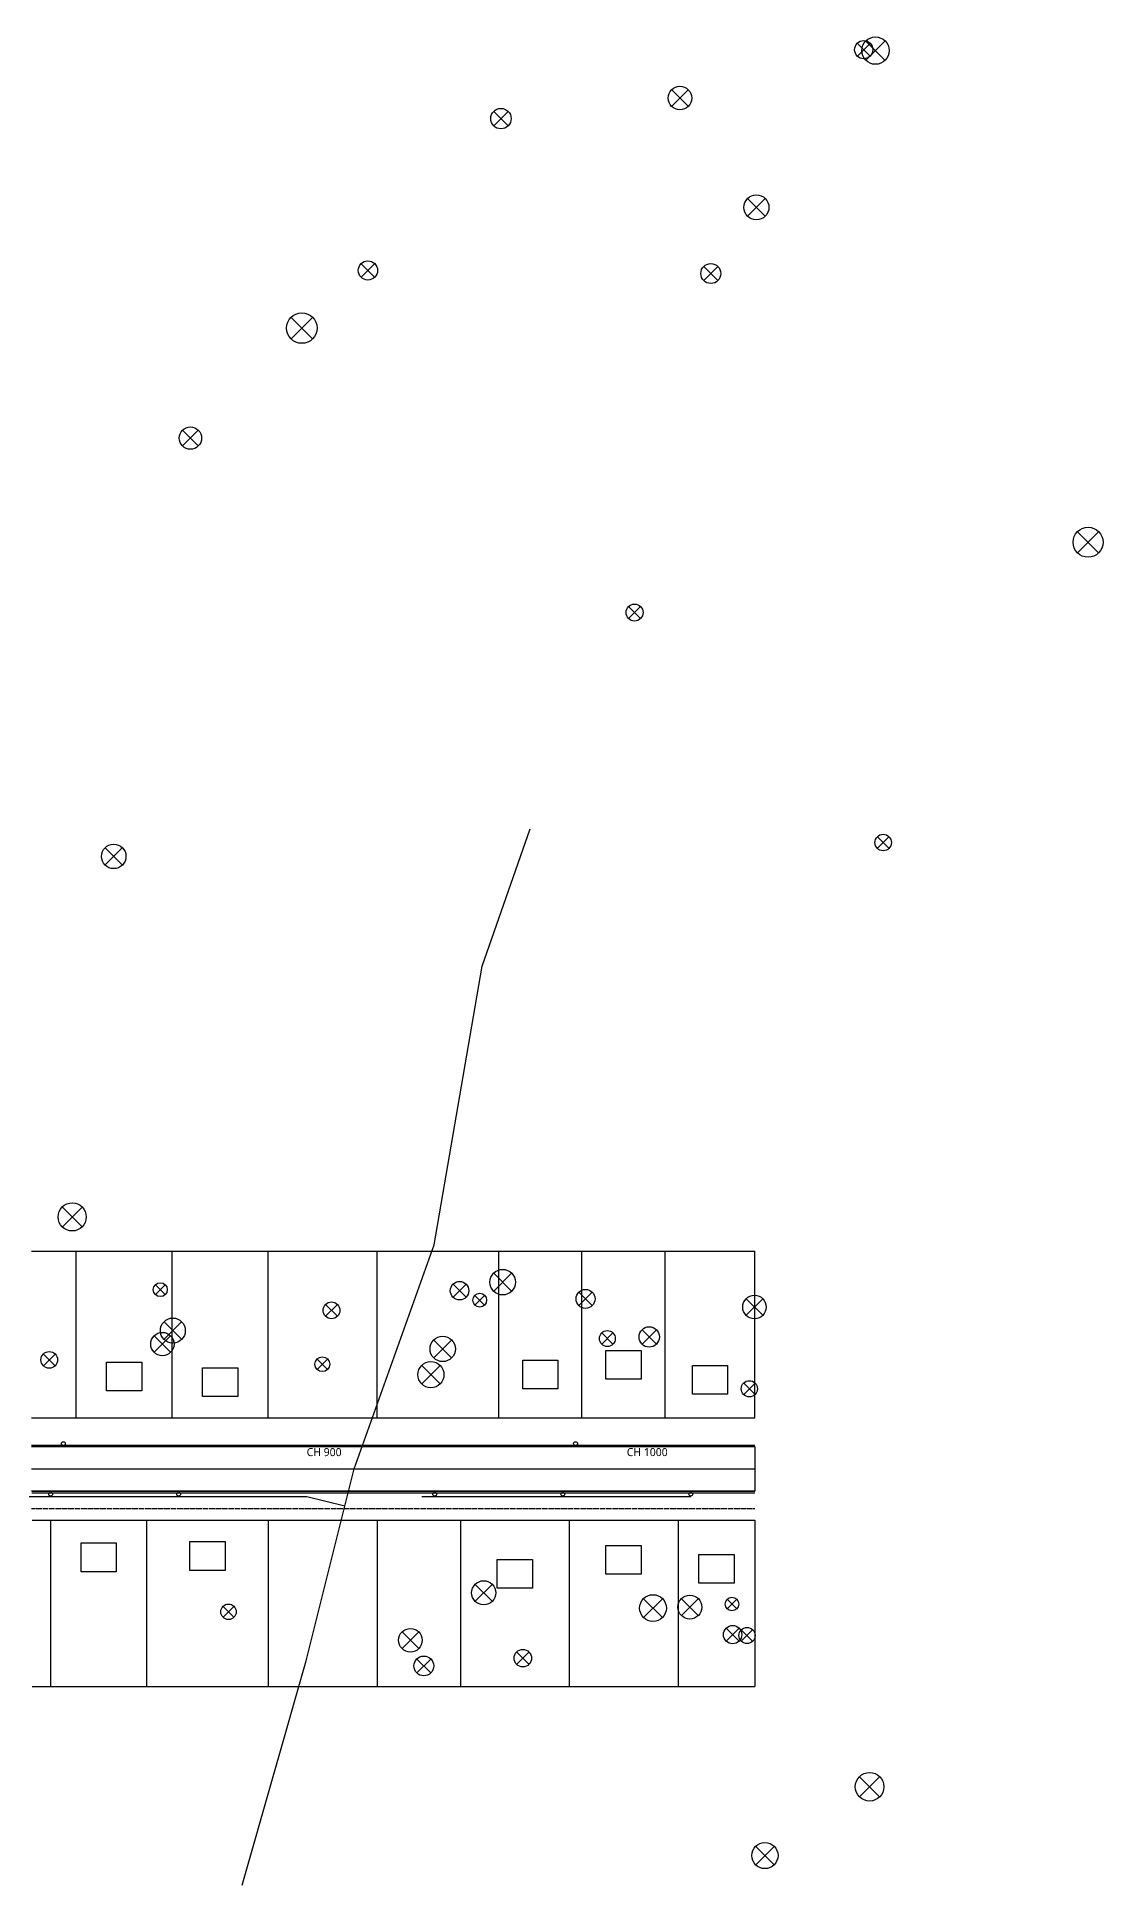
# Model space of a CAD drawing. Header units: metres. Extents: x 21 to 1014, y 0 to 577.
# Drawn here: x 681 to 1014, y 0 to 577 of the extents above; entities that cross this region are included whole.
import ezdxf

# ---------------------------------------------------------------- set-up
doc = ezdxf.new("R2010")
doc.units = ezdxf.units.M
doc.linetypes.add('CENTER', pattern=[5.08, 3.175, -0.635, 0.635, -0.635])
doc.linetypes.add('DASHED', pattern=[1.524, 1.27, -0.254])
for name, color, linetype in [('C-ANNO', 7, 'CONTINUOUS'), ('C-BLDG', 9, 'CONTINUOUS'), ('C-CREEK', 150, 'CONTINUOUS'), ('C-DRAIN', 5, 'CONTINUOUS'), ('C-PROP-CADASTRE', 4, 'CONTINUOUS'), ('C-ROAD-CL', 1, 'CENTER'), ('C-ROAD-KERB', 7, 'CONTINUOUS'), ('C-ROAD-PAVE', 8, 'CONTINUOUS'), ('C-VEG-TREE', 3, 'CONTINUOUS'), ('C-WATR', 140, 'DASHED')]:
    doc.layers.add(name, color=color, linetype=linetype)
doc.styles.add('OpenSans', font='OpenSans-Regular.ttf')

# ---------------------------------------------------------------- blocks, each defined once
blk = doc.blocks.new('TREE')
for p, q in [((-0.7, -0.7), (0.7, 0.7)), ((-0.7, 0.7), (0.7, -0.7))]:
    blk.add_line(p, q)
blk.add_circle((0, 0), 1)

msp = doc.modelspace()

# ---------------------------------------------------------------- linework, layer by layer
at = {"layer": 'C-BLDG'}
for points in [[(702.67703, 163.36726), (713.67703, 163.36726), (713.67703, 154.36726), (702.67703, 154.36726)], [(832.67703, 163.96031), (843.67703, 163.96031), (843.67703, 154.96031), (832.67703, 154.96031)], [(858.67703, 167.03709), (869.67703, 167.03709), (869.67703, 158.03709), (858.67703, 158.03709)], [(885.67703, 162.30758), (896.67703, 162.30758), (896.67703, 153.30758), (885.67703, 153.30758)], [(732.67703, 161.5909), (743.67703, 161.5909), (743.67703, 152.5909), (732.67703, 152.5909)], [(694.67703, 106.87696), (705.67703, 106.87696), (705.67703, 97.87696), (694.67703, 97.87696)], [(728.67703, 107.26782), (739.67703, 107.26782), (739.67703, 98.26782), (728.67703, 98.26782)], [(858.67703, 106.06956), (869.67703, 106.06956), (869.67703, 97.06956), (858.67703, 97.06956)], [(824.67703, 101.72391), (835.67703, 101.72391), (835.67703, 92.72391), (824.67703, 92.72391)], [(887.67703, 103.27252), (898.67703, 103.27252), (898.67703, 94.27252), (887.67703, 94.27252)]]:
    msp.add_lwpolyline(points, close=True, dxfattribs=at)
at = {"layer": 'C-CREEK'}
msp.add_lwpolyline([(745, 0), (765, 70), (780, 130), (805, 200), (820, 287), (835, 330)], dxfattribs=at)
at = {"layer": 'C-DRAIN'}
for points in [[(677.17703, 121.4), (681.17703, 121.4), (685.17703, 121.4), (689.17703, 121.4), (693.17703, 121.4), (697.17703, 121.4), (701.17703, 121.4), (705.17703, 121.4), (709.17703, 121.4), (713.17703, 121.4), (717.17703, 121.4), (721.17703, 121.4), (725.17703, 121.4), (729.17703, 121.4), (733.17703, 121.4), (737.17703, 121.4), (741.17703, 121.4), (745.17703, 121.4), (749.17703, 121.4), (753.17703, 121.4), (757.17703, 121.4), (761.17703, 121.4), (765.17703, 121.4)], [(765.17703, 121.4), (777.10453, 118.41812)], [(801.17703, 121.4), (805.17703, 121.4), (809.17703, 121.4), (813.17703, 121.4), (817.17703, 121.4), (821.17703, 121.4), (825.17703, 121.4), (829.17703, 121.4), (833.17703, 121.4), (837.17703, 121.4), (841.17703, 121.4), (845.17703, 121.4), (849.17703, 121.4), (853.17703, 121.4), (857.17703, 121.4), (861.17703, 121.4), (865.17703, 121.4), (869.17703, 121.4), (873.17703, 121.4), (877.17703, 121.4), (881.17703, 121.4), (885.17703, 121.4)]]:
    msp.add_lwpolyline(points, dxfattribs=at)
for centre in [(689.17703, 137.9), (849.17703, 137.9), (685.17703, 122.1), (725.17703, 122.1), (805.17703, 122.1), (845.17703, 122.1), (885.17703, 122.1)]:
    msp.add_circle(centre, 0.6, dxfattribs=at)
at = {"layer": 'C-PROP-CADASTRE'}
for points in [[(679.17703, 198), (681.17703, 198), (683.17703, 198), (685.17703, 198), (687.17703, 198), (689.17703, 198), (691.17703, 198), (693.17703, 198), (695.17703, 198), (697.17703, 198), (699.17703, 198), (701.17703, 198), (703.17703, 198), (705.17703, 198), (707.17703, 198), (709.17703, 198), (711.17703, 198), (713.17703, 198), (715.17703, 198), (717.17703, 198), (719.17703, 198), (721.17703, 198), (723.17703, 198), (725.17703, 198), (727.17703, 198), (729.17703, 198), (731.17703, 198), (733.17703, 198), (735.17703, 198), (737.17703, 198), (739.17703, 198), (741.17703, 198), (743.17703, 198), (745.17703, 198), (747.17703, 198), (749.17703, 198), (751.17703, 198), (753.17703, 198), (755.17703, 198), (757.17703, 198), (759.17703, 198), (761.17703, 198), (763.17703, 198), (765.17703, 198), (767.17703, 198), (769.17703, 198), (771.17703, 198), (773.17703, 198), (775.17703, 198), (777.17703, 198), (779.17703, 198), (781.17703, 198), (783.17703, 198), (785.17703, 198), (787.17703, 198), (789.17703, 198), (791.17703, 198), (793.17703, 198), (795.17703, 198), (797.17703, 198), (799.17703, 198), (801.17703, 198), (803.17703, 198), (805.17703, 198), (807.17703, 198), (809.17703, 198), (811.17703, 198), (813.17703, 198), (815.17703, 198), (817.17703, 198), (819.17703, 198), (821.17703, 198), (823.17703, 198), (825.17703, 198), (827.17703, 198), (829.17703, 198), (831.17703, 198), (833.17703, 198), (835.17703, 198), (837.17703, 198), (839.17703, 198), (841.17703, 198), (843.17703, 198), (845.17703, 198), (847.17703, 198), (849.17703, 198), (851.17703, 198), (853.17703, 198), (855.17703, 198), (857.17703, 198), (859.17703, 198), (861.17703, 198), (863.17703, 198), (865.17703, 198), (867.17703, 198), (869.17703, 198), (871.17703, 198), (873.17703, 198), (875.17703, 198), (877.17703, 198), (879.17703, 198), (881.17703, 198), (883.17703, 198), (885.17703, 198), (887.17703, 198), (889.17703, 198), (891.17703, 198), (893.17703, 198), (895.17703, 198), (897.17703, 198), (899.17703, 198), (901.17703, 198), (903.17703, 198), (905.17703, 198)], [(693.17703, 146), (693.17703, 198)], [(723.17703, 146), (723.17703, 198)], [(753.17703, 146), (753.17703, 198)], [(787.17703, 146), (787.17703, 198)], [(825.17703, 146), (825.17703, 198)], [(851.17703, 146), (851.17703, 198)], [(877.17703, 146), (877.17703, 198)], [(905.17703, 146), (905.17703, 198)], [(679.17703, 146), (681.17703, 146), (683.17703, 146), (685.17703, 146), (687.17703, 146), (689.17703, 146), (691.17703, 146), (693.17703, 146), (695.17703, 146), (697.17703, 146), (699.17703, 146), (701.17703, 146), (703.17703, 146), (705.17703, 146), (707.17703, 146), (709.17703, 146), (711.17703, 146), (713.17703, 146), (715.17703, 146), (717.17703, 146), (719.17703, 146), (721.17703, 146), (723.17703, 146), (725.17703, 146), (727.17703, 146), (729.17703, 146), (731.17703, 146), (733.17703, 146), (735.17703, 146), (737.17703, 146), (739.17703, 146), (741.17703, 146), (743.17703, 146), (745.17703, 146), (747.17703, 146), (749.17703, 146), (751.17703, 146), (753.17703, 146), (755.17703, 146), (757.17703, 146), (759.17703, 146), (761.17703, 146), (763.17703, 146), (765.17703, 146), (767.17703, 146), (769.17703, 146), (771.17703, 146), (773.17703, 146), (775.17703, 146), (777.17703, 146), (779.17703, 146), (781.17703, 146), (783.17703, 146), (785.17703, 146), (787.17703, 146), (789.17703, 146), (791.17703, 146), (793.17703, 146), (795.17703, 146), (797.17703, 146), (799.17703, 146), (801.17703, 146), (803.17703, 146), (805.17703, 146), (807.17703, 146), (809.17703, 146), (811.17703, 146), (813.17703, 146), (815.17703, 146), (817.17703, 146), (819.17703, 146), (821.17703, 146), (823.17703, 146), (825.17703, 146), (827.17703, 146), (829.17703, 146), (831.17703, 146), (833.17703, 146), (835.17703, 146), (837.17703, 146), (839.17703, 146), (841.17703, 146), (843.17703, 146), (845.17703, 146), (847.17703, 146), (849.17703, 146), (851.17703, 146), (853.17703, 146), (855.17703, 146), (857.17703, 146), (859.17703, 146), (861.17703, 146), (863.17703, 146), (865.17703, 146), (867.17703, 146), (869.17703, 146), (871.17703, 146), (873.17703, 146), (875.17703, 146), (877.17703, 146), (879.17703, 146), (881.17703, 146), (883.17703, 146), (885.17703, 146), (887.17703, 146), (889.17703, 146), (891.17703, 146), (893.17703, 146), (895.17703, 146), (897.17703, 146), (899.17703, 146), (901.17703, 146), (903.17703, 146), (905.17703, 146)], [(679.42268, 114), (681.42051, 114), (683.41833, 114), (685.41616, 114), (687.41399, 114), (689.41181, 114), (691.40964, 114), (693.40746, 114), (695.40529, 114), (697.40312, 114), (699.40094, 114), (701.39877, 114), (703.39659, 114), (705.39442, 114), (707.39225, 114), (709.39007, 114), (711.3879, 114), (713.38572, 114), (715.38355, 114), (717.38138, 114), (719.3792, 114), (721.37703, 114), (723.37485, 114), (725.37268, 114), (727.37051, 114), (729.36833, 114), (731.36616, 114), (733.36399, 114), (735.36181, 114), (737.35964, 114), (739.35746, 114), (741.35529, 114), (743.35312, 114), (745.35094, 114), (747.34877, 114), (749.34659, 114), (751.34442, 114), (753.34225, 114), (755.34007, 114), (757.3379, 114), (759.33572, 114), (761.33355, 114), (763.33138, 114), (765.3292, 114), (767.32703, 114), (769.32485, 114), (771.32268, 114), (773.32051, 114), (775.31833, 114), (777.31616, 114), (779.31399, 114), (781.31181, 114), (783.30964, 114), (785.30746, 114), (787.30529, 114), (789.30312, 114), (791.30094, 114), (793.29877, 114), (795.29659, 114), (797.29442, 114), (799.29225, 114), (801.29007, 114), (803.2879, 114), (805.28572, 114), (807.28355, 114), (809.28138, 114), (811.2792, 114), (813.27703, 114), (815.27485, 114), (817.27268, 114), (819.27051, 114), (821.26833, 114), (823.26616, 114), (825.26399, 114), (827.26181, 114), (829.25964, 114), (831.25746, 114), (833.25529, 114), (835.25312, 114), (837.25094, 114), (839.24877, 114), (841.24659, 114), (843.24442, 114), (845.24225, 114), (847.24007, 114), (849.2379, 114), (851.23572, 114), (853.23355, 114), (855.23138, 114), (857.2292, 114), (859.22703, 114), (861.22485, 114), (863.22268, 114), (865.22051, 114), (867.21833, 114), (869.21616, 114), (871.21399, 114), (873.21181, 114), (875.20964, 114), (877.20746, 114), (879.20529, 114), (881.20312, 114), (883.20094, 114), (885.19877, 114), (887.19659, 114), (889.19442, 114), (891.19225, 114), (893.19007, 114), (895.1879, 114), (897.18572, 114), (899.18355, 114), (901.18138, 114), (903.1792, 114), (905.17703, 114)], [(685.17703, 114), (685.17703, 62)], [(715.17703, 114), (715.17703, 62)], [(753.17703, 114), (753.17703, 62)], [(787.17703, 114), (787.17703, 62)], [(813.17703, 114), (813.17703, 62)], [(847.17703, 114), (847.17703, 62)], [(881.17703, 114), (881.17703, 62)], [(905.17703, 114), (905.17703, 62)], [(679.42268, 62), (681.42051, 62), (683.41833, 62), (685.41616, 62), (687.41399, 62), (689.41181, 62), (691.40964, 62), (693.40746, 62), (695.40529, 62), (697.40312, 62), (699.40094, 62), (701.39877, 62), (703.39659, 62), (705.39442, 62), (707.39225, 62), (709.39007, 62), (711.3879, 62), (713.38572, 62), (715.38355, 62), (717.38138, 62), (719.3792, 62), (721.37703, 62), (723.37485, 62), (725.37268, 62), (727.37051, 62), (729.36833, 62), (731.36616, 62), (733.36399, 62), (735.36181, 62), (737.35964, 62), (739.35746, 62), (741.35529, 62), (743.35312, 62), (745.35094, 62), (747.34877, 62), (749.34659, 62), (751.34442, 62), (753.34225, 62), (755.34007, 62), (757.3379, 62), (759.33572, 62), (761.33355, 62), (763.33138, 62), (765.3292, 62), (767.32703, 62), (769.32485, 62), (771.32268, 62), (773.32051, 62), (775.31833, 62), (777.31616, 62), (779.31399, 62), (781.31181, 62), (783.30964, 62), (785.30746, 62), (787.30529, 62), (789.30312, 62), (791.30094, 62), (793.29877, 62), (795.29659, 62), (797.29442, 62), (799.29225, 62), (801.29007, 62), (803.2879, 62), (805.28572, 62), (807.28355, 62), (809.28138, 62), (811.2792, 62), (813.27703, 62), (815.27485, 62), (817.27268, 62), (819.27051, 62), (821.26833, 62), (823.26616, 62), (825.26399, 62), (827.26181, 62), (829.25964, 62), (831.25746, 62), (833.25529, 62), (835.25312, 62), (837.25094, 62), (839.24877, 62), (841.24659, 62), (843.24442, 62), (845.24225, 62), (847.24007, 62), (849.2379, 62), (851.23572, 62), (853.23355, 62), (855.23138, 62), (857.2292, 62), (859.22703, 62), (861.22485, 62), (863.22268, 62), (865.22051, 62), (867.21833, 62), (869.21616, 62), (871.21399, 62), (873.21181, 62), (875.20964, 62), (877.20746, 62), (879.20529, 62), (881.20312, 62), (883.20094, 62), (885.19877, 62), (887.19659, 62), (889.19442, 62), (891.19225, 62), (893.19007, 62), (895.1879, 62), (897.18572, 62), (899.18355, 62), (901.18138, 62), (903.1792, 62), (905.17703, 62)]]:
    msp.add_lwpolyline(points, dxfattribs=at)
at = {"layer": 'C-ROAD-CL'}
msp.add_lwpolyline([(679.17703, 130), (681.17703, 130), (683.17703, 130), (685.17703, 130), (687.17703, 130), (689.17703, 130), (691.17703, 130), (693.17703, 130), (695.17703, 130), (697.17703, 130), (699.17703, 130), (701.17703, 130), (703.17703, 130), (705.17703, 130), (707.17703, 130), (709.17703, 130), (711.17703, 130), (713.17703, 130), (715.17703, 130), (717.17703, 130), (719.17703, 130), (721.17703, 130), (723.17703, 130), (725.17703, 130), (727.17703, 130), (729.17703, 130), (731.17703, 130), (733.17703, 130), (735.17703, 130), (737.17703, 130), (739.17703, 130), (741.17703, 130), (743.17703, 130), (745.17703, 130), (747.17703, 130), (749.17703, 130), (751.17703, 130), (753.17703, 130), (755.17703, 130), (757.17703, 130), (759.17703, 130), (761.17703, 130), (763.17703, 130), (765.17703, 130), (767.17703, 130), (769.17703, 130), (771.17703, 130), (773.17703, 130), (775.17703, 130), (777.17703, 130), (779.17703, 130), (781.17703, 130), (783.17703, 130), (785.17703, 130), (787.17703, 130), (789.17703, 130), (791.17703, 130), (793.17703, 130), (795.17703, 130), (797.17703, 130), (799.17703, 130), (801.17703, 130), (803.17703, 130), (805.17703, 130), (807.17703, 130), (809.17703, 130), (811.17703, 130), (813.17703, 130), (815.17703, 130), (817.17703, 130), (819.17703, 130), (821.17703, 130), (823.17703, 130), (825.17703, 130), (827.17703, 130), (829.17703, 130), (831.17703, 130), (833.17703, 130), (835.17703, 130), (837.17703, 130), (839.17703, 130), (841.17703, 130), (843.17703, 130), (845.17703, 130), (847.17703, 130), (849.17703, 130), (851.17703, 130), (853.17703, 130), (855.17703, 130), (857.17703, 130), (859.17703, 130), (861.17703, 130), (863.17703, 130), (865.17703, 130), (867.17703, 130), (869.17703, 130), (871.17703, 130), (873.17703, 130), (875.17703, 130), (877.17703, 130), (879.17703, 130), (881.17703, 130), (883.17703, 130), (885.17703, 130), (887.17703, 130), (889.17703, 130), (891.17703, 130), (893.17703, 130), (895.17703, 130), (897.17703, 130), (899.17703, 130), (901.17703, 130), (903.17703, 130), (905.17703, 130)], dxfattribs=at)
at = {"layer": 'C-ROAD-KERB'}
for points in [[(679.17703, 137.45), (681.17703, 137.45), (683.17703, 137.45), (685.17703, 137.45), (687.17703, 137.45), (689.17703, 137.45), (691.17703, 137.45), (693.17703, 137.45), (695.17703, 137.45), (697.17703, 137.45), (699.17703, 137.45), (701.17703, 137.45), (703.17703, 137.45), (705.17703, 137.45), (707.17703, 137.45), (709.17703, 137.45), (711.17703, 137.45), (713.17703, 137.45), (715.17703, 137.45), (717.17703, 137.45), (719.17703, 137.45), (721.17703, 137.45), (723.17703, 137.45), (725.17703, 137.45), (727.17703, 137.45), (729.17703, 137.45), (731.17703, 137.45), (733.17703, 137.45), (735.17703, 137.45), (737.17703, 137.45), (739.17703, 137.45), (741.17703, 137.45), (743.17703, 137.45), (745.17703, 137.45), (747.17703, 137.45), (749.17703, 137.45), (751.17703, 137.45), (753.17703, 137.45), (755.17703, 137.45), (757.17703, 137.45), (759.17703, 137.45), (761.17703, 137.45), (763.17703, 137.45), (765.17703, 137.45), (767.17703, 137.45), (769.17703, 137.45), (771.17703, 137.45), (773.17703, 137.45), (775.17703, 137.45), (777.17703, 137.45), (779.17703, 137.45), (781.17703, 137.45), (783.17703, 137.45), (785.17703, 137.45), (787.17703, 137.45), (789.17703, 137.45), (791.17703, 137.45), (793.17703, 137.45), (795.17703, 137.45), (797.17703, 137.45), (799.17703, 137.45), (801.17703, 137.45), (803.17703, 137.45), (805.17703, 137.45), (807.17703, 137.45), (809.17703, 137.45), (811.17703, 137.45), (813.17703, 137.45), (815.17703, 137.45), (817.17703, 137.45), (819.17703, 137.45), (821.17703, 137.45), (823.17703, 137.45), (825.17703, 137.45), (827.17703, 137.45), (829.17703, 137.45), (831.17703, 137.45), (833.17703, 137.45), (835.17703, 137.45), (837.17703, 137.45), (839.17703, 137.45), (841.17703, 137.45), (843.17703, 137.45), (845.17703, 137.45), (847.17703, 137.45), (849.17703, 137.45), (851.17703, 137.45), (853.17703, 137.45), (855.17703, 137.45), (857.17703, 137.45), (859.17703, 137.45), (861.17703, 137.45), (863.17703, 137.45), (865.17703, 137.45), (867.17703, 137.45), (869.17703, 137.45), (871.17703, 137.45), (873.17703, 137.45), (875.17703, 137.45), (877.17703, 137.45), (879.17703, 137.45), (881.17703, 137.45), (883.17703, 137.45), (885.17703, 137.45), (887.17703, 137.45), (889.17703, 137.45), (891.17703, 137.45), (893.17703, 137.45), (895.17703, 137.45), (897.17703, 137.45), (899.17703, 137.45), (901.17703, 137.45), (903.17703, 137.45), (905.17703, 137.45)], [(679.17703, 137), (681.17703, 137), (683.17703, 137), (685.17703, 137), (687.17703, 137), (689.17703, 137), (691.17703, 137), (693.17703, 137), (695.17703, 137), (697.17703, 137), (699.17703, 137), (701.17703, 137), (703.17703, 137), (705.17703, 137), (707.17703, 137), (709.17703, 137), (711.17703, 137), (713.17703, 137), (715.17703, 137), (717.17703, 137), (719.17703, 137), (721.17703, 137), (723.17703, 137), (725.17703, 137), (727.17703, 137), (729.17703, 137), (731.17703, 137), (733.17703, 137), (735.17703, 137), (737.17703, 137), (739.17703, 137), (741.17703, 137), (743.17703, 137), (745.17703, 137), (747.17703, 137), (749.17703, 137), (751.17703, 137), (753.17703, 137), (755.17703, 137), (757.17703, 137), (759.17703, 137), (761.17703, 137), (763.17703, 137), (765.17703, 137), (767.17703, 137), (769.17703, 137), (771.17703, 137), (773.17703, 137), (775.17703, 137), (777.17703, 137), (779.17703, 137), (781.17703, 137), (783.17703, 137), (785.17703, 137), (787.17703, 137), (789.17703, 137), (791.17703, 137), (793.17703, 137), (795.17703, 137), (797.17703, 137), (799.17703, 137), (801.17703, 137), (803.17703, 137), (805.17703, 137), (807.17703, 137), (809.17703, 137), (811.17703, 137), (813.17703, 137), (815.17703, 137), (817.17703, 137), (819.17703, 137), (821.17703, 137), (823.17703, 137), (825.17703, 137), (827.17703, 137), (829.17703, 137), (831.17703, 137), (833.17703, 137), (835.17703, 137), (837.17703, 137), (839.17703, 137), (841.17703, 137), (843.17703, 137), (845.17703, 137), (847.17703, 137), (849.17703, 137), (851.17703, 137), (853.17703, 137), (855.17703, 137), (857.17703, 137), (859.17703, 137), (861.17703, 137), (863.17703, 137), (865.17703, 137), (867.17703, 137), (869.17703, 137), (871.17703, 137), (873.17703, 137), (875.17703, 137), (877.17703, 137), (879.17703, 137), (881.17703, 137), (883.17703, 137), (885.17703, 137), (887.17703, 137), (889.17703, 137), (891.17703, 137), (893.17703, 137), (895.17703, 137), (897.17703, 137), (899.17703, 137), (901.17703, 137), (903.17703, 137), (905.17703, 137)], [(679.30012, 123), (681.29903, 123), (683.29794, 123), (685.29685, 123), (687.29576, 123), (689.29468, 123), (691.29359, 123), (693.2925, 123), (695.29141, 123), (697.29032, 123), (699.28923, 123), (701.28814, 123), (703.28705, 123), (705.28596, 123), (707.28487, 123), (709.28378, 123), (711.28269, 123), (713.2816, 123), (715.28051, 123), (717.27943, 123), (719.27834, 123), (721.27725, 123), (723.27616, 123), (725.27507, 123), (727.27398, 123), (729.27289, 123), (731.2718, 123), (733.27071, 123), (735.26962, 123), (737.26853, 123), (739.26744, 123), (741.26635, 123), (743.26526, 123), (745.26417, 123), (747.26309, 123), (749.262, 123), (751.26091, 123), (753.25982, 123), (755.25873, 123), (757.25764, 123), (759.25655, 123), (761.25546, 123), (763.25437, 123), (765.25328, 123), (767.25219, 123), (769.2511, 123), (771.25001, 123), (773.24892, 123), (775.24783, 123), (777.24675, 123), (779.24566, 123), (781.24457, 123), (783.24348, 123), (785.24239, 123), (787.2413, 123), (789.24021, 123), (791.23912, 123), (793.23803, 123), (795.23694, 123), (797.23585, 123), (799.23476, 123), (801.23367, 123), (803.23258, 123), (805.23149, 123), (807.23041, 123), (809.22932, 123), (811.22823, 123), (813.22714, 123), (815.22605, 123), (817.22496, 123), (819.22387, 123), (821.22278, 123), (823.22169, 123), (825.2206, 123), (827.21951, 123), (829.21842, 123), (831.21733, 123), (833.21624, 123), (835.21515, 123), (837.21407, 123), (839.21298, 123), (841.21189, 123), (843.2108, 123), (845.20971, 123), (847.20862, 123), (849.20753, 123), (851.20644, 123), (853.20535, 123), (855.20426, 123), (857.20317, 123), (859.20208, 123), (861.20099, 123), (863.1999, 123), (865.19881, 123), (867.19773, 123), (869.19664, 123), (871.19555, 123), (873.19446, 123), (875.19337, 123), (877.19228, 123), (879.19119, 123), (881.1901, 123), (883.18901, 123), (885.18792, 123), (887.18683, 123), (889.18574, 123), (891.18465, 123), (893.18356, 123), (895.18248, 123), (897.18139, 123), (899.1803, 123), (901.17921, 123), (903.17812, 123), (905.17703, 123)], [(679.30012, 122.55), (681.29903, 122.55), (683.29794, 122.55), (685.29685, 122.55), (687.29576, 122.55), (689.29468, 122.55), (691.29359, 122.55), (693.2925, 122.55), (695.29141, 122.55), (697.29032, 122.55), (699.28923, 122.55), (701.28814, 122.55), (703.28705, 122.55), (705.28596, 122.55), (707.28487, 122.55), (709.28378, 122.55), (711.28269, 122.55), (713.2816, 122.55), (715.28051, 122.55), (717.27943, 122.55), (719.27834, 122.55), (721.27725, 122.55), (723.27616, 122.55), (725.27507, 122.55), (727.27398, 122.55), (729.27289, 122.55), (731.2718, 122.55), (733.27071, 122.55), (735.26962, 122.55), (737.26853, 122.55), (739.26744, 122.55), (741.26635, 122.55), (743.26526, 122.55), (745.26417, 122.55), (747.26309, 122.55), (749.262, 122.55), (751.26091, 122.55), (753.25982, 122.55), (755.25873, 122.55), (757.25764, 122.55), (759.25655, 122.55), (761.25546, 122.55), (763.25437, 122.55), (765.25328, 122.55), (767.25219, 122.55), (769.2511, 122.55), (771.25001, 122.55), (773.24892, 122.55), (775.24783, 122.55), (777.24675, 122.55), (779.24566, 122.55), (781.24457, 122.55), (783.24348, 122.55), (785.24239, 122.55), (787.2413, 122.55), (789.24021, 122.55), (791.23912, 122.55), (793.23803, 122.55), (795.23694, 122.55), (797.23585, 122.55), (799.23476, 122.55), (801.23367, 122.55), (803.23258, 122.55), (805.23149, 122.55), (807.23041, 122.55), (809.22932, 122.55), (811.22823, 122.55), (813.22714, 122.55), (815.22605, 122.55), (817.22496, 122.55), (819.22387, 122.55), (821.22278, 122.55), (823.22169, 122.55), (825.2206, 122.55), (827.21951, 122.55), (829.21842, 122.55), (831.21733, 122.55), (833.21624, 122.55), (835.21515, 122.55), (837.21407, 122.55), (839.21298, 122.55), (841.21189, 122.55), (843.2108, 122.55), (845.20971, 122.55), (847.20862, 122.55), (849.20753, 122.55), (851.20644, 122.55), (853.20535, 122.55), (855.20426, 122.55), (857.20317, 122.55), (859.20208, 122.55), (861.20099, 122.55), (863.1999, 122.55), (865.19881, 122.55), (867.19773, 122.55), (869.19664, 122.55), (871.19555, 122.55), (873.19446, 122.55), (875.19337, 122.55), (877.19228, 122.55), (879.19119, 122.55), (881.1901, 122.55), (883.18901, 122.55), (885.18792, 122.55), (887.18683, 122.55), (889.18574, 122.55), (891.18465, 122.55), (893.18356, 122.55), (895.18248, 122.55), (897.18139, 122.55), (899.1803, 122.55), (901.17921, 122.55), (903.17812, 122.55), (905.17703, 122.55)]]:
    msp.add_lwpolyline(points, dxfattribs=at)
at = {"layer": 'C-ROAD-PAVE'}
msp.add_lwpolyline([(679.17703, 137), (681.17703, 137), (683.17703, 137), (685.17703, 137), (687.17703, 137), (689.17703, 137), (691.17703, 137), (693.17703, 137), (695.17703, 137), (697.17703, 137), (699.17703, 137), (701.17703, 137), (703.17703, 137), (705.17703, 137), (707.17703, 137), (709.17703, 137), (711.17703, 137), (713.17703, 137), (715.17703, 137), (717.17703, 137), (719.17703, 137), (721.17703, 137), (723.17703, 137), (725.17703, 137), (727.17703, 137), (729.17703, 137), (731.17703, 137), (733.17703, 137), (735.17703, 137), (737.17703, 137), (739.17703, 137), (741.17703, 137), (743.17703, 137), (745.17703, 137), (747.17703, 137), (749.17703, 137), (751.17703, 137), (753.17703, 137), (755.17703, 137), (757.17703, 137), (759.17703, 137), (761.17703, 137), (763.17703, 137), (765.17703, 137), (767.17703, 137), (769.17703, 137), (771.17703, 137), (773.17703, 137), (775.17703, 137), (777.17703, 137), (779.17703, 137), (781.17703, 137), (783.17703, 137), (785.17703, 137), (787.17703, 137), (789.17703, 137), (791.17703, 137), (793.17703, 137), (795.17703, 137), (797.17703, 137), (799.17703, 137), (801.17703, 137), (803.17703, 137), (805.17703, 137), (807.17703, 137), (809.17703, 137), (811.17703, 137), (813.17703, 137), (815.17703, 137), (817.17703, 137), (819.17703, 137), (821.17703, 137), (823.17703, 137), (825.17703, 137), (827.17703, 137), (829.17703, 137), (831.17703, 137), (833.17703, 137), (835.17703, 137), (837.17703, 137), (839.17703, 137), (841.17703, 137), (843.17703, 137), (845.17703, 137), (847.17703, 137), (849.17703, 137), (851.17703, 137), (853.17703, 137), (855.17703, 137), (857.17703, 137), (859.17703, 137), (861.17703, 137), (863.17703, 137), (865.17703, 137), (867.17703, 137), (869.17703, 137), (871.17703, 137), (873.17703, 137), (875.17703, 137), (877.17703, 137), (879.17703, 137), (881.17703, 137), (883.17703, 137), (885.17703, 137), (887.17703, 137), (889.17703, 137), (891.17703, 137), (893.17703, 137), (895.17703, 137), (897.17703, 137), (899.17703, 137), (901.17703, 137), (903.17703, 137), (905.17703, 137), (905.17703, 123), (903.17703, 123), (901.17703, 123), (899.17703, 123), (897.17703, 123), (895.17703, 123), (893.17703, 123), (891.17703, 123), (889.17703, 123), (887.17703, 123), (885.17703, 123), (883.17703, 123), (881.17703, 123), (879.17703, 123), (877.17703, 123), (875.17703, 123), (873.17703, 123), (871.17703, 123), (869.17703, 123), (867.17703, 123), (865.17703, 123), (863.17703, 123), (861.17703, 123), (859.17703, 123), (857.17703, 123), (855.17703, 123), (853.17703, 123), (851.17703, 123), (849.17703, 123), (847.17703, 123), (845.17703, 123), (843.17703, 123), (841.17703, 123), (839.17703, 123), (837.17703, 123), (835.17703, 123), (833.17703, 123), (831.17703, 123), (829.17703, 123), (827.17703, 123), (825.17703, 123), (823.17703, 123), (821.17703, 123), (819.17703, 123), (817.17703, 123), (815.17703, 123), (813.17703, 123), (811.17703, 123), (809.17703, 123), (807.17703, 123), (805.17703, 123), (803.17703, 123), (801.17703, 123), (799.17703, 123), (797.17703, 123), (795.17703, 123), (793.17703, 123), (791.17703, 123), (789.17703, 123), (787.17703, 123), (785.17703, 123), (783.17703, 123), (781.17703, 123), (779.17703, 123), (777.17703, 123), (775.17703, 123), (773.17703, 123), (771.17703, 123), (769.17703, 123), (767.17703, 123), (765.17703, 123), (763.17703, 123), (761.17703, 123), (759.17703, 123), (757.17703, 123), (755.17703, 123), (753.17703, 123), (751.17703, 123), (749.17703, 123), (747.17703, 123), (745.17703, 123), (743.17703, 123), (741.17703, 123), (739.17703, 123), (737.17703, 123), (735.17703, 123), (733.17703, 123), (731.17703, 123), (729.17703, 123), (727.17703, 123), (725.17703, 123), (723.17703, 123), (721.17703, 123), (719.17703, 123), (717.17703, 123), (715.17703, 123), (713.17703, 123), (711.17703, 123), (709.17703, 123), (707.17703, 123), (705.17703, 123), (703.17703, 123), (701.17703, 123), (699.17703, 123), (697.17703, 123), (695.17703, 123), (693.17703, 123), (691.17703, 123), (689.17703, 123), (687.17703, 123), (685.17703, 123), (683.17703, 123), (681.17703, 123), (679.17703, 123)], dxfattribs=at)
at = {"layer": 'C-WATR'}
msp.add_lwpolyline([(679.17703, 117.6), (681.17703, 117.6), (683.17703, 117.6), (685.17703, 117.6), (687.17703, 117.6), (689.17703, 117.6), (691.17703, 117.6), (693.17703, 117.6), (695.17703, 117.6), (697.17703, 117.6), (699.17703, 117.6), (701.17703, 117.6), (703.17703, 117.6), (705.17703, 117.6), (707.17703, 117.6), (709.17703, 117.6), (711.17703, 117.6), (713.17703, 117.6), (715.17703, 117.6), (717.17703, 117.6), (719.17703, 117.6), (721.17703, 117.6), (723.17703, 117.6), (725.17703, 117.6), (727.17703, 117.6), (729.17703, 117.6), (731.17703, 117.6), (733.17703, 117.6), (735.17703, 117.6), (737.17703, 117.6), (739.17703, 117.6), (741.17703, 117.6), (743.17703, 117.6), (745.17703, 117.6), (747.17703, 117.6), (749.17703, 117.6), (751.17703, 117.6), (753.17703, 117.6), (755.17703, 117.6), (757.17703, 117.6), (759.17703, 117.6), (761.17703, 117.6), (763.17703, 117.6), (765.17703, 117.6), (767.17703, 117.6), (769.17703, 117.6), (771.17703, 117.6), (773.17703, 117.6), (775.17703, 117.6), (777.17703, 117.6), (779.17703, 117.6), (781.17703, 117.6), (783.17703, 117.6), (785.17703, 117.6), (787.17703, 117.6), (789.17703, 117.6), (791.17703, 117.6), (793.17703, 117.6), (795.17703, 117.6), (797.17703, 117.6), (799.17703, 117.6), (801.17703, 117.6), (803.17703, 117.6), (805.17703, 117.6), (807.17703, 117.6), (809.17703, 117.6), (811.17703, 117.6), (813.17703, 117.6), (815.17703, 117.6), (817.17703, 117.6), (819.17703, 117.6), (821.17703, 117.6), (823.17703, 117.6), (825.17703, 117.6), (827.17703, 117.6), (829.17703, 117.6), (831.17703, 117.6), (833.17703, 117.6), (835.17703, 117.6), (837.17703, 117.6), (839.17703, 117.6), (841.17703, 117.6), (843.17703, 117.6), (845.17703, 117.6), (847.17703, 117.6), (849.17703, 117.6), (851.17703, 117.6), (853.17703, 117.6), (855.17703, 117.6), (857.17703, 117.6), (859.17703, 117.6), (861.17703, 117.6), (863.17703, 117.6), (865.17703, 117.6), (867.17703, 117.6), (869.17703, 117.6), (871.17703, 117.6), (873.17703, 117.6), (875.17703, 117.6), (877.17703, 117.6), (879.17703, 117.6), (881.17703, 117.6), (883.17703, 117.6), (885.17703, 117.6), (887.17703, 117.6), (889.17703, 117.6), (891.17703, 117.6), (893.17703, 117.6), (895.17703, 117.6), (897.17703, 117.6), (899.17703, 117.6), (901.17703, 117.6), (903.17703, 117.6), (905.17703, 117.6)], dxfattribs=at)

# ---------------------------------------------------------------- block references
at = {"layer": 'C-VEG-TREE'}
for p, xscale, yscale in [((942.84284, 573.05887), 4.267056413656524, 4.267056413656524), ((939.19101, 573.34282), 2.8456279320204563, 2.8456279320204563), ((881.78131, 558.24349), 3.689284356216055, 3.689284356216055), ((825.86808, 551.81917), 3.1847302963880155, 3.1847302963880155), ((905.6647, 524.09407), 3.9119391098252416, 3.9119391098252416), ((784.30259, 504.39098), 3.0067334006605364, 3.0067334006605364), ((891.42312, 503.43006), 3.1108561553888885, 3.1108561553888885), ((763.66643, 486.38521), 4.766111548648059, 4.766111548648059), ((728.84529, 452.02981), 3.507944586860579, 3.507944586860579), ((1009.26954, 419.47765), 4.678670608731048, 4.678670608731048), ((867.5966, 397.50763), 2.647403407758187, 2.647403407758187), ((704.89993, 321.34229), 3.832742155201625, 3.832742155201625), ((945.26855, 325.66995), 2.566770736633154, 2.566770736633154), ((691.9227, 208.72583), 4.395813822254247, 4.395813822254247), ((826.40429, 188.33229), 3.9915034176218005, 3.9915034176218005), ((719.45182, 185.99398), 2.1813382802441788, 2.1813382802441788), ((812.92802, 185.65888), 2.892400655843862, 2.892400655843862), ((819.23161, 182.70433), 2.1521395131366448, 2.1521395131366448), ((852.29758, 183.10276), 2.966728613962676, 2.966728613962676), ((772.91925, 179.52146), 2.618354766482713, 2.618354766482713), ((905.05952, 180.55628), 3.675827348752498, 3.675827348752498), ((723.36397, 173.21826), 3.900445926106669, 3.900445926106669), ((859.10145, 170.71761), 2.486211531450868, 2.486211531450868), ((872.17937, 171.21479), 3.1821476531812527, 3.1821476531812527), ((720.10076, 168.99524), 3.6441057500821277, 3.6441057500821277), ((807.66349, 167.4717), 3.963827833453043, 3.963827833453043), ((684.76242, 164.05345), 2.6020173208529638, 2.6020173208529638), ((770.04969, 162.70052), 2.310530732054776, 2.310530732054776), ((803.98984, 159.44482), 4.07828650411318, 4.07828650411318), ((903.46501, 155.02695), 2.5265644423037124, 2.5265644423037124), ((820.47592, 91.29033), 3.7667087464273297, 3.7667087464273297), ((740.75963, 85.36422), 2.4200852521466842, 2.4200852521466842), ((873.35808, 86.52015), 4.176683564769527, 4.176683564769527), ((884.88991, 86.83695), 3.7397316861971728, 3.7397316861971728), ((898.02065, 87.78286), 2.116470796849112, 2.116470796849112), ((898.2321, 78.23068), 2.854559930081317, 2.854559930081317), ((797.5839, 76.47286), 3.683504101629622, 3.683504101629622), ((902.717, 77.95719), 2.5245042611541484, 2.5245042611541484), ((801.76695, 68.44137), 3.083678854060862, 3.083678854060862), ((832.69052, 70.87229), 2.719313361424698, 2.719313361424698), ((941.02404, 30.69353), 4.45994213293983, 4.45994213293983), ((908.32284, 9.205), 4.088445340836747, 4.088445340836747)]:
    msp.add_blockref('TREE', p, dxfattribs=dict(at, xscale=xscale, yscale=yscale))

# ---------------------------------------------------------------- texts
at = {"layer": 'C-ANNO', "style": 'OpenSans'}
for s, p in [('CH 900', (765.17703, 134)), ('CH 1000', (865.17703, 134))]:
    msp.add_text(s, height=2.5, dxfattribs=at).set_placement(p)

doc.saveas('drawing.dxf')
